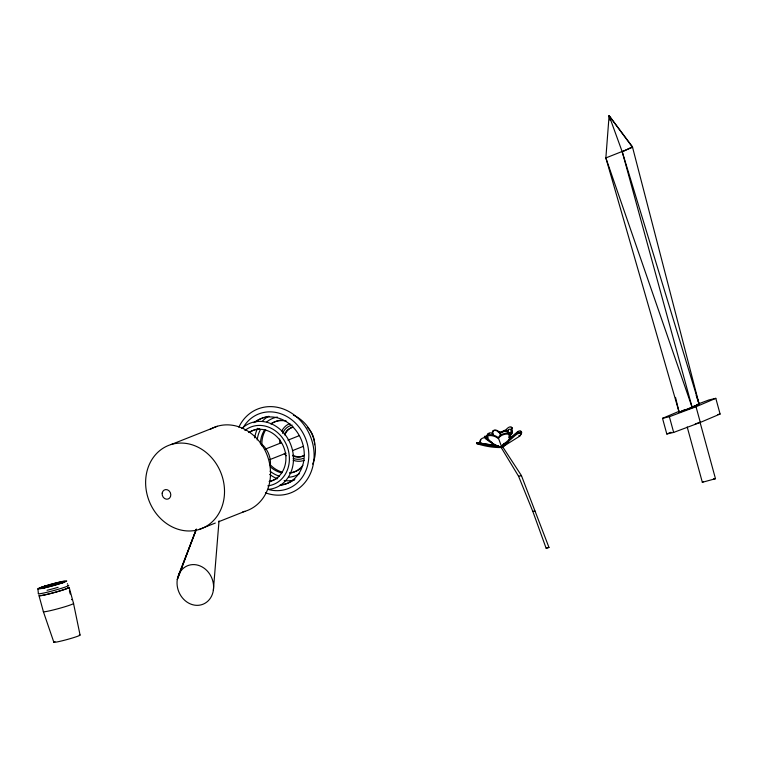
<?xml version="1.0" encoding="UTF-8"?>
<svg xmlns="http://www.w3.org/2000/svg" width="758" height="758" viewBox="0 0 758 758"><rect width="100%" height="100%" fill="white"/><g stroke="black" fill="none" stroke-linecap="round" stroke-linejoin="round"><path stroke-width="1.14" d="M675.52 397.41L679.149 412.305L692.215 407.624L605.86 157.929L632.57 147.355L609.1 115.671L605.86 157.929L679.149 412.305L699.179 404.365L632.409 146.711L609.1 115.671L609.953 120.238M213.349 590.397L219.015 520.945M497.191 446.803L501.654 447.419L516.255 434.618A6.661 1.886 -37.2 0 1 520.642 433.197A6.661 1.886 -37.2 0 1 519.552 436.267L501.711 447.485A25.384 7.826 11.9 0 1 478.469 444.188L478.639 443.222L476.649 442.539L498.47 445.988M196.208 529.198L177.287 579.538A20.741 17.87 68.4 0 0 201.694 604.695A20.741 17.87 68.4 0 0 206.972 570.67A20.741 17.87 68.4 0 0 177.287 579.538L196.407 529.302M178.689 574.64L196.294 529.387M492.871 434.552A19.291 15.89 27.2 0 1 492.454 431.833L492.653 431.406A5.069 3.553 47 0 1 496.3 430.184A5.069 3.553 47 0 1 500.289 433.529A5.069 4.273 -6.6 0 1 504.591 430.866A5.069 4.273 -6.6 0 1 509.224 432.761A19.291 16.032 23.7 0 1 509.253 434.116M500.289 433.529L500.365 436.21M509.224 432.761L509.035 433.188A5.069 4.273 -6.6 0 0 504.402 431.283A5.069 4.273 -6.6 0 0 500.09 433.955A5.069 3.553 47 0 0 496.111 430.601A5.069 3.553 47 0 0 492.454 431.833M498.432 446.235A19.291 8.546 38.2 0 1 485.679 438.683L486.086 438.115A5.069 0.862 38.4 0 1 484.912 436.144A5.069 0.862 38.4 0 1 487.887 437.603A5.069 3.553 32.7 0 1 488.124 433.69A5.069 3.553 32.7 0 1 492.52 433.206L492.103 433.775M509.063 437.385L511.773 433.68A5.069 0.559 -60 0 0 512.332 431.643A5.069 0.559 -60 0 0 510.286 434.306A19.291 3.278 -64.3 0 1 508.845 437.015M520.31 432.998A6.661 1.886 -37.2 0 0 515.592 433.822L501.057 446.689L501.711 447.485A25.384 8.689 11.4 0 0 501.076 446.623M500.631 446.595L518.595 476.299L532.883 511.593L546.111 548.195L548.963 547.418L521.4 475.531L502.26 446.197M687.193 426.953L702.334 482.296L703.168 481.842M695.238 423.978L700.032 422.225L715.476 478.705L702.334 482.296M632.409 146.711L622.271 151.932L692.215 407.624L699.018 403.73L622.271 151.932L609.1 115.671M679.149 412.305L685.118 409.51M518.775 476.204L521.4 475.531L520.68 475.645M548.963 547.418L546.158 548.205M698.289 403.938L708.948 399.94L715.808 398.338L720.1 414.029L700.316 422.424L673.663 432.42L666.813 434.012L662.52 418.331L679.177 411.262M662.52 418.331L669.371 416.729L696.024 406.733L715.808 398.338M666.813 434.012L670.972 432.25M171.261 444.491L217.271 426.271M265.205 449.153L281.445 442.719M287.936 440.152L298.766 435.859M269.82 459.613L286.06 453.189M292.56 450.612L303.38 446.329M46.418 585.697L40.335 587.924L46.418 585.697L46.769 586.976L42.799 588.549M198.88 529.558A44.75 38.554 68.4 0 0 210.174 456.136A44.75 38.554 68.4 0 0 146.161 475.389A44.75 38.554 68.4 0 0 198.88 529.558L215.31 523.048M218.598 521.75L244.891 511.337M690.168 407.937L699.179 404.365L696.214 395.401M533.168 511.46L534.94 511.025L533.897 511.243M693.731 406.316L699.179 404.365M717.817 414.56L720.1 414.029M45.651 587.242L46.769 586.976M713.496 478.923L715.476 478.705M480.638 443.402L498.47 445.969M480.468 444.368L476.488 443.506L478.469 444.188M507.168 431.653A19.291 3.97 -64.5 0 1 507.869 430.26L508.561 430.61M511.28 432.486A5.069 2.407 -65.3 0 1 511.091 433.33L511.773 433.68A5.069 2.407 -65.3 0 0 510.674 429.473M508.883 435.319A19.291 3.278 -64.3 0 0 509.594 433.946L510.286 434.306M509.973 438.465A25.384 0.824 -41.5 0 1 517.657 431.634L518.32 432.43M518.889 435.471L519.552 436.267A6.661 2.094 -42 0 0 520.575 431.586M515.592 433.822L516.255 434.618M506.173 429.511A6.661 2.956 -55.7 0 1 511.612 427.379L512.133 428.033A25.384 15.226 -40.4 0 1 511.764 431.094M501.758 432.591A5.069 2.937 -52.7 0 1 506.335 430.108L506.657 430.639A19.291 12.156 -32.2 0 1 507.14 431.51M53.875 642.31L43.414 611.763L39.037 595.788M696.024 406.733L700.316 422.424M669.371 416.729L673.663 432.42M69.149 587.393L73.517 603.359L80.054 635.005M69.376 590.795L70.267 594.026M37.9 588.928L38.412 593.779M509.404 433.709L509.404 434.59A25.384 14.146 -1.1 0 1 501.815 447.334A25.384 14.061 1.5 0 1 487.195 436.589L487.195 435.708A6.661 3.079 19.5 0 1 492.15 434.855A6.661 3.079 19.5 0 1 498.3 437.726A6.661 3.638 -20.8 0 1 503.255 433.86A6.661 3.638 -20.8 0 1 509.404 433.709A25.384 14.146 -1.1 0 1 509.025 439.451M501.815 446.453L501.815 447.334L498.3 437.726M67.642 587.545A14.999 0.966 -15.3 0 1 55.486 592.206A15.681 1.014 -15.3 0 1 39.179 595.475M39.814 595.314A14.999 0.966 -15.3 0 0 55.486 592.206A15.681 1.014 -15.3 0 0 68.258 587.365M58.12 587.298A14.999 0.966 -15.3 0 1 47.043 590.283M67.443 583.717A14.999 0.966 -15.3 0 1 67.31 584.02M67.765 585.318A15.747 1.014 -15.3 0 1 55.002 590.207A15.747 1.014 -15.3 0 1 38.554 593.467M45.897 587.099A13.635 0.881 -15.3 0 1 63.284 582.618M79.287 634.986A13.635 0.881 -15.3 0 1 66.514 639.686A13.635 0.881 -15.3 0 1 55.002 641.533M73.517 603.359A15.681 1.014 -15.3 0 1 57.949 608.75A15.681 1.014 -15.3 0 1 43.547 611.45M71.735 599.407A14.999 0.966 -15.3 0 1 71.603 599.701M485.679 438.683A5.069 0.862 38.4 0 1 485.584 437.025M486.153 437.328A5.069 0.862 38.4 0 1 486.788 437.717M517.657 431.634A6.661 2.094 -42 0 1 520.187 433.794M503.34 431.833A5.069 2.937 -52.7 0 1 504.023 431.33M504.724 430.951A5.069 2.937 -52.7 0 1 505.406 430.705M506.06 430.601A5.069 2.937 -52.7 0 1 506.657 430.639M506.335 430.108A19.291 12.156 -32.2 0 1 507.187 431.908M487.148 437.442A5.069 3.553 32.7 0 1 489.621 433.434M492.406 442.7A19.291 8.546 38.2 0 1 486.086 438.115M487.195 436.589A6.661 3.079 19.5 0 1 492.15 435.736A6.661 3.079 19.5 0 1 498.3 438.607A6.661 3.638 -20.8 0 1 503.255 434.741A6.661 3.638 -20.8 0 1 509.404 434.59M487.621 436.845A25.384 14.061 1.5 0 1 487.195 435.708M493.06 434.126A19.291 15.89 27.2 0 1 492.653 431.406M511.205 427.503A6.661 2.956 -55.7 0 1 512.133 428.033M510.835 434.296A25.384 15.226 -40.4 0 1 509.348 437.584M511.612 427.379A25.384 15.226 -40.4 0 1 511.243 430.43M498.053 431.861A6.661 4.444 -17.2 0 1 502.308 432.411M480.885 444.055A6.661 3.856 3.8 0 1 480.06 441.317M480.392 440.663A6.661 3.856 3.8 0 1 480.923 440.057M481.756 443.676A6.661 3.856 3.8 0 1 480.553 439.697A6.661 3.856 3.8 0 1 486.011 437.489M500.138 446.5A25.384 7.826 11.9 0 1 478.639 443.222M505.292 442.852A19.291 3.278 -64.3 0 1 504.004 444.652M503.397 445.42A19.291 3.278 -64.3 0 1 502.298 446.623M509.594 433.946A5.069 0.559 -60 0 1 511.735 431.738M511.375 432.695A5.069 0.559 -60 0 1 511.091 433.33M503.947 443.439A19.291 3.278 -64.3 0 1 502.715 445.06M507.869 430.26A5.069 2.407 -65.3 0 1 511.375 431.7M304.328 460.296A19.765 17.027 68.4 0 1 293.185 460.267M286.259 455.776A19.765 17.027 68.4 0 1 284.259 453.474M279.929 443.127A19.765 17.027 68.4 0 1 279.702 439.062M281.73 431.075A19.765 17.027 68.4 0 1 289.897 423.495M307.236 427.332A19.765 17.027 68.4 0 1 314.523 444.728M242.996 427.882A40.117 34.565 68.4 0 1 287.453 416.853A40.117 34.565 68.4 0 1 307.435 465.981A40.117 34.565 68.4 0 1 268.01 489.384M253.864 422.661A34.963 30.131 68.4 0 1 301.267 439.697A34.963 30.131 68.4 0 1 279.645 485.442M299.552 473.636A30.86 26.587 68.4 0 1 288.618 477.284M279.512 476.223A30.86 26.587 68.4 0 1 270.028 471.201M257.18 439.953A30.86 26.587 68.4 0 1 260.382 429.663M266.854 421.789A30.86 26.587 68.4 0 1 277.352 417.061M302.83 465.336A26.9 23.176 68.4 0 1 290.068 473.153M281.862 472.935A26.9 23.176 68.4 0 1 270.369 466.852M260.439 444.084A26.9 23.176 68.4 0 1 264.845 429.559M270.72 423.836A26.9 23.176 68.4 0 1 286.429 421.126M210.08 429.407A44.75 38.554 68.4 0 1 266.93 454.62A44.75 38.554 68.4 0 1 242.731 511.915M261.624 444.036A22.37 19.282 68.4 0 1 270.331 465.734M303.115 456.003A15.331 13.208 68.4 0 1 292.777 455.226M284.866 435.045A15.331 13.208 68.4 0 1 291.925 427.465M238.827 427.19A45.073 38.838 68.4 0 1 289.291 411.755A45.073 38.838 68.4 0 1 312.277 468.463A45.073 38.838 68.4 0 1 265.423 492.795M294.331 480.041A34.669 29.875 68.4 0 1 284.193 480.544M277.409 478.762A34.669 29.875 68.4 0 1 269.611 474.385M254.697 437.868A34.669 29.875 68.4 0 1 257.616 428.298M262.126 421.514A34.669 29.875 68.4 0 1 268.19 416.455M293.422 415.185A34.669 29.875 68.4 0 1 312.609 464.114M294.909 479.132A34.963 30.131 68.4 0 1 280.384 484.807M255.721 421.922A34.963 30.131 68.4 0 1 262.552 417.971M263.594 417.592A34.963 30.131 68.4 0 1 269.118 416.35M300.651 468.463A26.9 23.176 68.4 0 1 289.48 472.831M282.27 472.12A26.9 23.176 68.4 0 1 270.17 464.692M261.936 445.837A26.9 23.176 68.4 0 1 265.698 429.871M271.317 423.845A26.9 23.176 68.4 0 1 280.668 420.188M303.124 458.429A17.586 15.151 68.4 0 1 293.204 458.41M282.563 433.386A17.586 15.151 68.4 0 1 292.181 425.105M304.356 455.274A15.331 13.208 68.4 0 1 292.796 455.956M284.383 434.505A15.331 13.208 68.4 0 1 293.327 427.171M244.91 430.478A30.86 26.587 68.4 0 1 286.714 445.42A30.86 26.587 68.4 0 1 267.83 485.859M248.776 432.524A26.9 23.176 68.4 0 1 283.568 446.737A26.9 23.176 68.4 0 1 269.118 481.643M241.783 428.554A34.669 29.875 68.4 0 1 290.248 443.364A34.669 29.875 68.4 0 1 267.944 489.431M277.892 477.767A26.9 23.176 68.4 0 1 269.554 481.283M249.363 432.534A26.9 23.176 68.4 0 1 253.807 430.118M254.754 429.767A26.9 23.176 68.4 0 1 259.729 428.782M44.324 587.753A12.952 0.834 -15.3 0 0 64.591 581.699A12.952 0.834 -15.3 0 0 47.887 585.299A12.952 0.834 -15.3 0 0 44.324 587.753M43.092 588.189A14.961 0.966 -15.3 0 0 66.505 581.206A14.961 0.966 -15.3 0 0 47.204 585.356A14.961 0.966 -15.3 0 0 43.092 588.189M162.184 493.107A4.927 4.245 68.4 0 0 167.992 499.067A4.927 4.245 68.4 0 0 169.233 490.995A4.927 4.245 68.4 0 0 162.184 493.107"/></g></svg>
